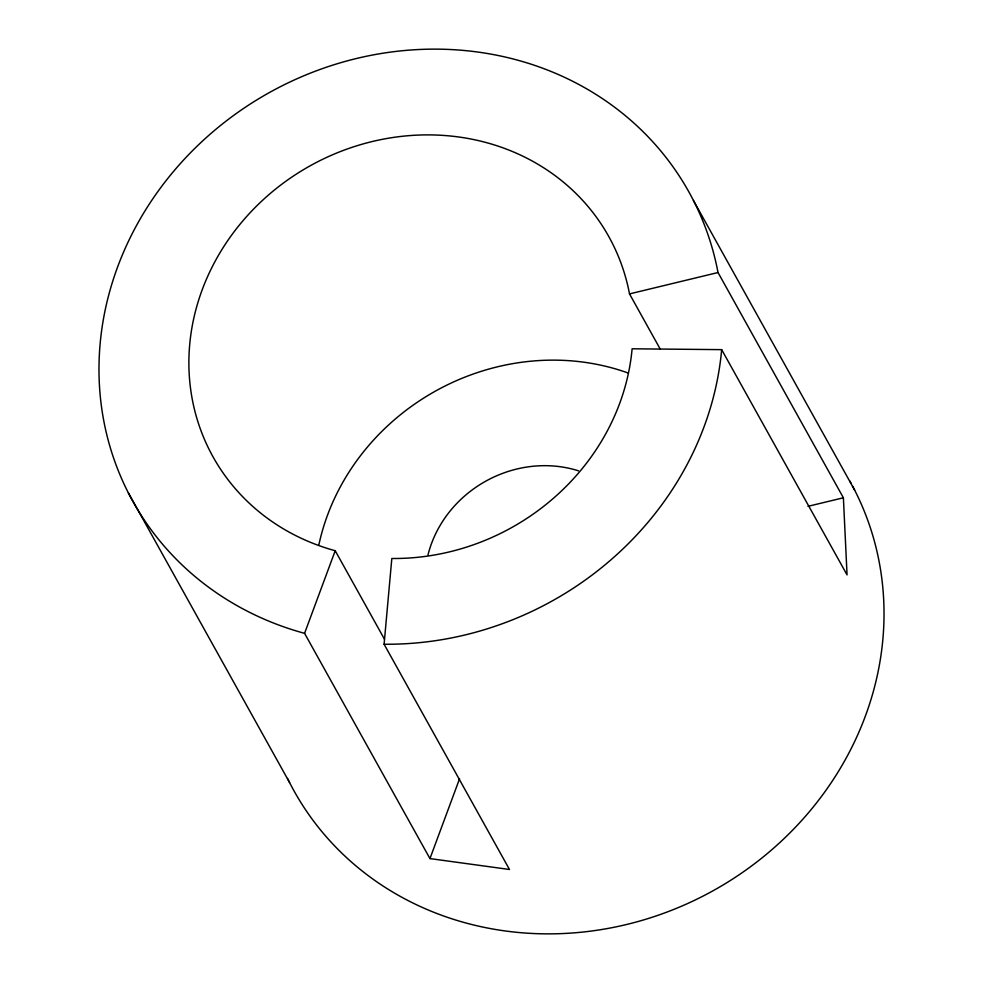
<?xml version="1.0" encoding="UTF-8"?>
<svg xmlns="http://www.w3.org/2000/svg" width="983" height="983" viewBox="0 0 983 983"><rect width="100%" height="100%" fill="white"/><g stroke="black" fill="none" stroke-linecap="round" stroke-linejoin="round"><path stroke-width="1.47" d="M384.095 644.234L391.824 558.491A226.471 207.057 -29.1 0 0 632.106 348.793L721.669 349.641L847.051 574.895L843.389 497.779L718.02 272.524A318.16 290.882 -29.1 0 0 210.104 134.216A318.16 290.882 -29.1 0 0 304.57 633.335L429.952 858.589L509.477 869.488L384.095 644.234A318.16 290.882 -29.1 0 0 721.669 349.641M304.57 633.335L335.215 550.726A226.471 207.057 -29.1 0 1 267.978 195.445A226.471 207.057 -29.1 0 1 629.513 293.905L718.02 272.524M429.952 858.589L459.54 778.831M807.989 506.331L843.389 497.779M693.433 200.471L854.632 490.087M629.513 293.905L660.109 348.879M335.215 550.726L384.476 639.22M128.368 492.913L289.567 782.529M852.544 486.069A318.16 290.882 -29.1 0 1 704.27 895.464A318.16 290.882 -29.1 0 1 287.54 778.475M849.644 480.761A318.16 290.882 -29.1 0 1 851.106 483.415M428.01 554.854A113.623 103.891 -29.1 0 1 578.52 470.832M318.947 544.471A226.471 207.057 -29.1 0 1 627.916 372.926"/></g></svg>
